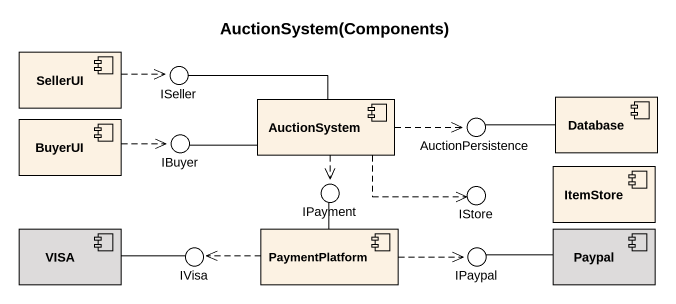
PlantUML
@startuml
title AuctionSystem(Components)
component SellerUI
() ISeller
component BuyerUI
() IBuyer
component AuctionSystem
() AuctionPersistence
component "Database" as Database_
() IPayment
() IStore
component ItemStore
component VISA #DDDBDB
() IVisa #DDDBDB
component PaymentPlatform
() IPaypal #DDDBDB
component Paypal #DDDBDB
SellerUI .right.> ISeller
BuyerUI .right.> IBuyer
AuctionSystem -left- ISeller
AuctionSystem -left- IBuyer
AuctionSystem .right.> AuctionPersistence
AuctionSystem ..> IPayment
AuctionSystem .right.> IStore
Database_ -left- AuctionPersistence
VISA -right- IVisa
PaymentPlatform -up- IPayment
PaymentPlatform .left.> IVisa
PaymentPlatform .right.> IPaypal
Paypal -left- IPaypal
@enduml
